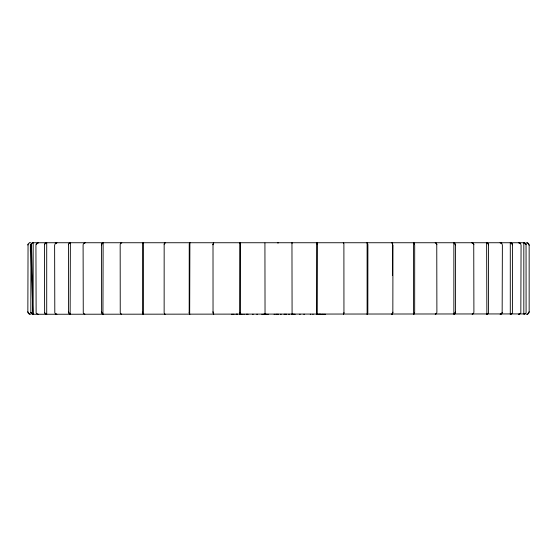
<?xml version="1.0" encoding="UTF-8"?>
<svg xmlns="http://www.w3.org/2000/svg" width="557" height="557" viewBox="0 0 557 557"><rect width="100%" height="100%" fill="white"/><g stroke="black" fill="none" stroke-linecap="round" stroke-linejoin="round"><path stroke-width="0.84" d="M392.407 260.808L392.629 243.562L391.703 242.741L392.427 243.2M392.407 275.443L392.629 243.562M213.011 244.551L213.039 312.728A2.513 0.773 90 0 0 213.756 314.259L212.976 311.753M392.093 314.141L391.856 314.245A2.513 1.253 90 0 0 392.838 312.818L392.957 245.247M28.052 244.265L27.85 311.753L28.588 313.528L30.363 314.259L29.236 313.995A2.507 2.507 0 0 1 27.85 311.753M414.673 312.143L414.693 245.247L414.324 243.472L413.433 242.741L413.433 314.259C414.575 314.454 414.805 311.085 414.554 312.888M455.542 311.753L455.048 313.521L453.864 314.259L453.864 242.741L455.25 243.841A2.513 1.685 -90 0 1 455.542 245.254L455.542 311.753L454.066 314.245A2.513 1.678 90 0 0 454.832 313.8M101.458 245.247L101.59 244.272A2.507 1.678 -90 0 1 102.091 243.284L103.136 242.741L102.934 314.245A2.513 1.685 -90 0 1 101.618 312.818L101.458 245.247L102.377 243.012M343.613 313.96A2.513 0.78 90 0 1 343.488 314.141L343.46 314.162A2.513 0.773 -90 0 0 343.947 312.818L343.892 243.875A2.513 0.78 90 0 0 343.244 242.741L343.697 243.2M70.377 242.741L69.11 243.291A2.507 2.033 -90 0 0 68.504 244.272L68.539 312.818A2.513 2.033 90 0 0 70.133 314.245L70.377 242.741L69.2 243.2M529.15 245.247L528.739 243.875A2.513 2.513 0 0 0 526.637 242.741L528.412 243.479L529.15 245.247L529.15 311.753L528.168 313.744M264.923 242.998L265.041 314.259L264.909 313.918M239.928 243.2L240.081 242.741L239.956 313.96M317.072 313.8L316.919 314.259L316.919 242.741L317.072 243.2M164.726 243.012L165.297 242.741L164.573 243.2A2.513 1.253 90 0 0 164.162 244.182L164.141 312.728A2.513 1.253 90 0 0 164.907 314.134L165.144 314.245A2.513 1.253 -90 0 1 164.573 313.8M37.222 243.04A2.513 2.458 -89.9 0 1 38.391 242.741L36.658 243.472L35.933 245.247L36.128 312.728A2.513 2.458 -90 0 0 38.099 314.245L37.632 314.141M292.084 313.96L291.959 242.741L292.112 243.2M501.119 313.988L500.082 314.259L500.715 314.162A2.513 2.298 -90 0 0 502.156 312.818L502.379 245.247L502.003 243.875A2.513 2.298 90 0 0 500.082 242.741L501.411 243.2M68.393 244.697L68.504 244.272M212.99 244.815L213.756 242.741L213.401 243.012M46.711 242.741L45.013 243.562L44.414 245.247L44.637 312.818A2.513 2.298 -89.9 0 0 46.078 314.162L46.711 314.259L46.711 242.741L45.57 243.082M343.46 314.162L343.975 312.609M30.948 244.182L30.816 312.449A2.507 2.451 89.9 0 0 31.714 313.772L33.176 314.259L525.049 313.918M44.532 244.474L44.762 243.917M189.436 243.2L189.888 242.741L189.672 314.162A2.513 0.773 90 0 1 189.185 312.818L189.241 243.875A2.513 0.78 90 0 1 189.888 242.741M391.856 314.245L392.943 312.15M164.162 244.182L164.949 242.838M213.54 242.838L213.303 243.2A2.507 0.773 90 0 0 213.011 244.551M526.01 244.112L524.938 243.012L523.824 242.741L523.824 314.259L524.59 314.141A2.513 2.458 -89.8 0 0 526.087 312.728L526.052 244.182A2.513 2.458 -89.9 0 0 525.244 243.2L523.824 242.741L33.176 242.741A2.513 2.458 -90 0 0 31.638 243.291L30.719 245.247L32.877 314.245A2.597 2.541 89.9 0 1 31.714 313.772L30.99 312.888M500.715 314.162L502.233 312.609M55.679 243.653L56.918 242.741L55.296 243.472L54.621 245.247L54.802 312.728A2.513 2.298 90 0 0 56.201 314.134L56.918 314.259L56.285 314.162A2.513 2.298 -90 0 1 55.589 313.8M414.06 313.918L413.433 314.259M316.919 314.259L317.107 243.493M102.168 243.2L103.136 242.741M120.987 243.04A2.513 1.685 90 0 1 121.788 242.741L120.813 243.2A2.507 1.678 -90 0 0 120.173 244.558L120.242 312.728A2.513 1.678 90 0 0 121.586 314.245L121.266 314.141M142.94 243.082L143.567 242.741L143.414 314.245A2.513 1.253 -90 0 1 142.425 312.818L142.515 243.875A2.513 1.26 90 0 1 143.567 242.741M36.031 244.551L38.099 242.755M84.232 242.998L85.13 242.741L83.446 243.841A2.507 2.033 90 0 0 83.097 245.247L83.258 312.728A2.513 2.033 -90 0 0 84.88 314.245L84.497 314.141M31.756 243.2L33.176 242.741L33.176 314.259L31.443 243.479M240.081 242.741L240.081 314.259M55.881 243.012L56.64 242.755M367.112 314.259L367.355 314.141A2.513 0.78 90 0 0 367.829 312.728L367.892 245.247L367.112 242.741L367.112 314.259A2.513 0.773 -90 0 0 367.564 313.8M527.618 314.064L526.637 314.259A2.507 2.507 0 0 0 529.15 311.753M511.006 314.141L510.289 314.259L510.289 242.741L511.618 243.2A2.507 2.291 -90 0 1 512.496 244.551L512.405 312.728A2.513 2.298 89.9 0 1 510.922 314.162L510.289 314.259M519.368 314.141L518.609 314.259A2.513 2.458 89.9 0 0 520.83 312.818L521.067 245.247L520.663 243.875A2.513 2.458 89.9 0 0 518.609 242.741L519.834 243.082M486.623 314.259L487.257 314.141A2.513 2.033 90 0 0 488.496 312.728L488.58 244.551A2.507 2.033 90 0 0 487.8 243.2L486.623 242.741L486.867 314.245A2.597 2.103 -90 0 0 487.835 313.765M29.967 242.768L30.363 242.741A2.507 2.507 0 0 0 27.857 245.031M325.497 314.259L324.334 314.259M231.503 314.259L232.666 314.259M233.376 314.259L234.086 314.259M261.769 314.259L262.277 314.259M295.231 314.259L293.762 314.259M246.173 314.259L248.116 314.259M256.777 314.259L257.362 314.259M267.632 314.259L268.342 314.259M280.554 314.259L281.243 314.259M292.007 314.259L292.648 314.259M293.887 314.259L291.562 314.259M303.774 314.259L304.387 314.259M312.762 314.259L313.18 314.259M317.852 314.259L320.226 314.259M235.987 314.259L237.567 314.259L236.405 314.259M319.433 314.259L321.013 314.259M263.113 314.259L264.129 314.259M264.352 314.259L266.838 314.259M274.037 314.259L274.413 314.259M275.757 314.259L278.5 314.259M283.966 314.259L286.709 314.259M288.679 314.259L289.368 314.259M299.638 314.259L300.223 314.259M310.277 314.259L310.827 314.259M321.751 314.259L323.624 314.259M240.715 314.259L242.295 314.259M243.82 314.259L244.238 314.259M252.613 314.259L253.226 314.259M486.623 242.741L487.542 243.012M46.711 314.259L45.994 314.141M70.377 314.259L69.743 314.141A2.513 2.033 -90 0 1 69.409 313.96M103.136 314.259L102.613 314.141A2.513 1.678 90 0 1 102.335 313.96M143.567 314.259L143.17 314.141A2.513 1.253 90 0 1 142.968 313.96M189.888 314.259L189.645 314.141A2.513 0.78 -90 0 1 189.519 313.96M472.886 243.082L471.87 242.741L473.144 243.291A2.513 2.033 90 0 1 473.742 244.272L473.903 311.753A2.507 2.033 90 0 1 473.081 313.772A2.597 2.103 -90 0 1 472.12 314.245L472.503 314.141A2.507 2.033 90 0 0 472.844 313.96M436.047 243.082L435.212 242.741L436.263 243.291A2.513 1.678 90 0 1 436.758 244.272L436.89 311.753A2.507 1.671 -90 0 1 436.597 313.159L435.212 314.259L435.734 314.141A2.507 1.671 -90 0 0 436.013 313.96M524.506 242.838L526.052 244.182M30.816 312.449L32.877 314.245M523.824 242.741L525.641 244.328M44.56 312.609L46.078 314.162M510.922 242.838L512.544 244.815M487.187 242.838L488.621 244.815M68.344 311.753L70.133 314.245M454.066 242.755L455.542 245.247M101.458 311.753L102.934 314.245M413.586 242.755L414.645 244.551M142.32 312.15L143.414 314.245M367.209 242.755L367.857 244.551M189.157 312.609L189.672 314.162M512.517 244.648L512.21 243.875A2.513 2.298 90 0 0 511.987 243.562M473.742 244.272L473.854 244.697M436.758 244.272L436.848 244.697M316.989 242.838L317.156 244.182M239.837 312.609L240.011 314.162M30.363 244.46L30.363 251.353M510.289 242.741A2.513 2.298 90 0 1 511.382 243.04M453.864 242.741A2.513 1.685 -90 0 1 454.665 243.04M413.433 242.741A2.513 1.26 -90 0 1 414.032 243.04M278.5 242.768L277.358 242.741L278.5 242.741"/></g></svg>
